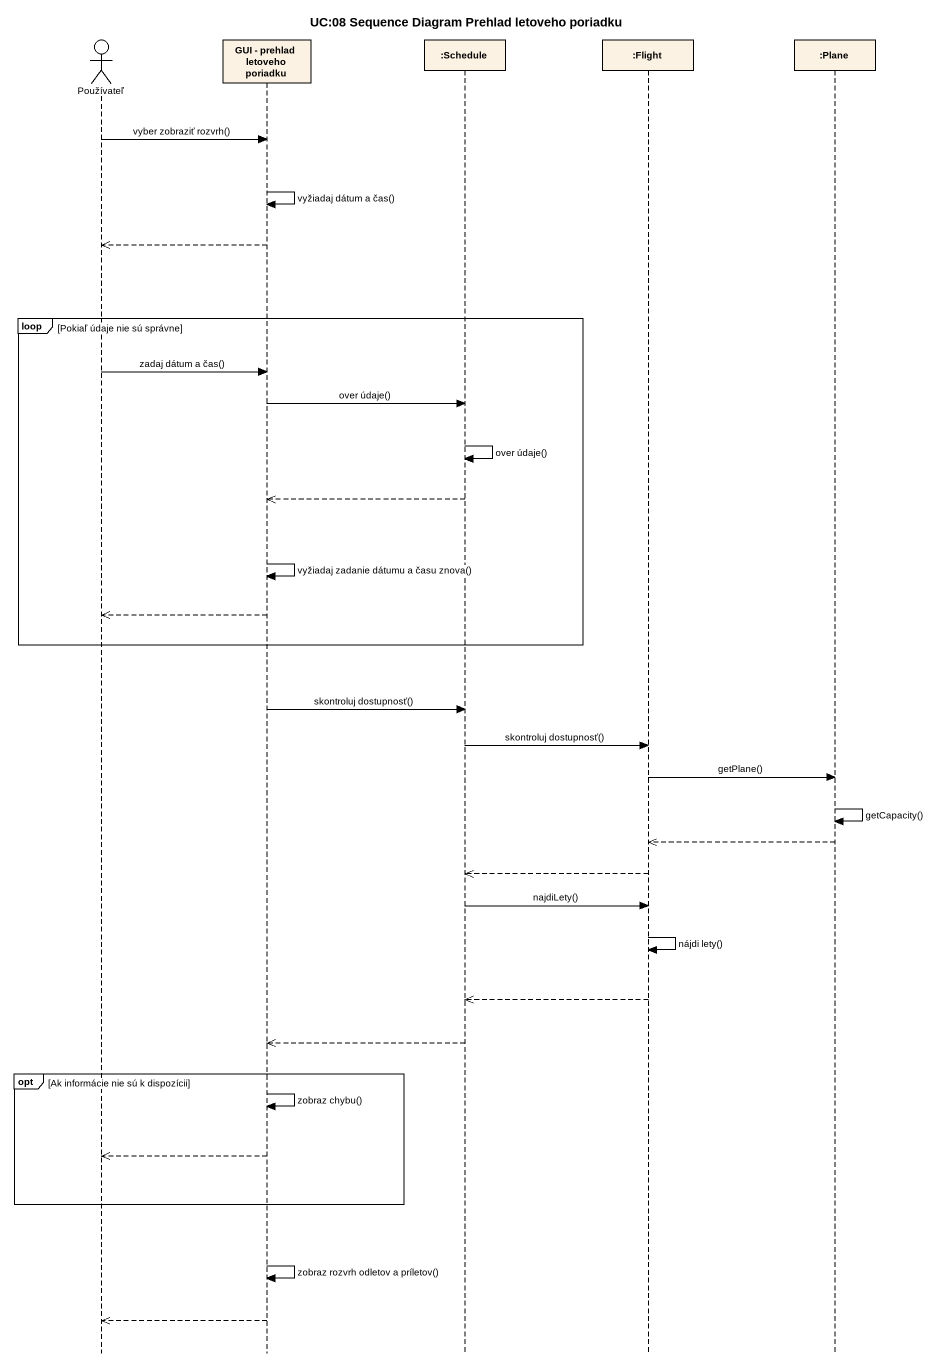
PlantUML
@startuml
title UC:08 Sequence Diagram Prehlad letoveho poriadku
hide footbox
actor Používateľ
participant "GUI - prehlad letoveho poriadku" as GUI_prehlad_letoveho
participant ":Schedule" as Schedule
participant ":Flight" as Flight
participant ":Plane" as Plane

Používateľ -> GUI_prehlad_letoveho : vyber zobraziť rozvrh()
GUI_prehlad_letoveho -> GUI_prehlad_letoveho : vyžiadaj dátum a čas()
GUI_prehlad_letoveho -->> Používateľ
loop Pokiaľ údaje nie sú správne
  Používateľ -> GUI_prehlad_letoveho : zadaj dátum a čas()
  GUI_prehlad_letoveho -> Schedule : over údaje()
  Schedule -> Schedule : over údaje()
  Schedule -->> GUI_prehlad_letoveho
  GUI_prehlad_letoveho -> GUI_prehlad_letoveho : vyžiadaj zadanie dátumu a času znova()
  GUI_prehlad_letoveho -->> Používateľ
end
GUI_prehlad_letoveho -> Schedule : skontroluj dostupnosť()
Schedule -> Flight : skontroluj dostupnosť()
Flight -> Plane : getPlane()
Plane -> Plane : getCapacity()
Plane -->> Flight
Flight -->> Schedule
Schedule -> Flight : najdiLety()
Flight -> Flight : nájdi lety()
Flight -->> Schedule
Schedule -->> GUI_prehlad_letoveho
opt Ak informácie nie sú k dispozícii
  GUI_prehlad_letoveho -> GUI_prehlad_letoveho : zobraz chybu()
  GUI_prehlad_letoveho -->> Používateľ
end
GUI_prehlad_letoveho -> GUI_prehlad_letoveho : zobraz rozvrh odletov a príletov()
GUI_prehlad_letoveho -->> Používateľ
@enduml
